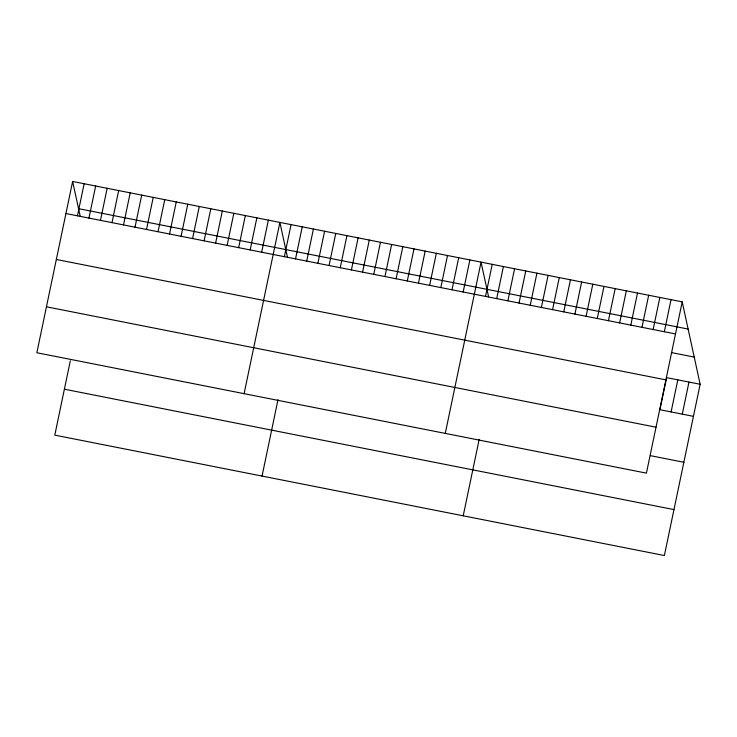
<?xml version="1.0" encoding="UTF-8"?>
<svg xmlns="http://www.w3.org/2000/svg" width="737" height="737" viewBox="0 0 737 737"><rect width="100%" height="100%" fill="white"/><g stroke="black" fill="none" stroke-linecap="round" stroke-linejoin="round"><path stroke-width="1.11" d="M72.631 181.468L36.85 352.737L646.423 473.136L682.204 301.866L72.631 181.468L80.176 216.125M77.44 215.812L84.147 183.734M88.956 218.088L95.663 186.01M70.319 360.798L54.796 435.134L664.369 555.532L700.15 384.263L682.204 301.866M100.472 220.363L107.169 188.285M111.987 222.638L118.685 190.561M123.503 224.914L130.2 192.836M135.018 227.189L141.716 195.112M146.525 229.456L153.232 197.387M158.04 231.731L164.747 199.663M169.556 234.007L176.263 201.929M181.072 236.282L187.769 204.204M192.587 238.558L199.285 206.48M204.103 240.833L210.8 208.755M215.619 243.109L222.316 211.031M227.125 245.384L233.832 213.306M238.641 247.65L245.347 215.582M250.156 249.926L256.854 217.857M261.672 252.201L268.369 220.123M244.104 393.669L279.885 222.399L287.43 257.066M284.362 256.688L291.06 224.61M295.537 258.89L302.234 226.812M306.712 261.101L313.409 229.023M262.05 476.065L278.015 399.638M317.887 263.312L324.593 231.234M329.061 265.513L335.768 233.436M340.236 267.724L346.943 235.647M351.411 269.926L358.118 237.858M362.586 272.137L369.292 240.059M373.77 274.348L380.467 242.27M384.944 276.55L391.642 244.472M396.119 278.761L402.817 246.683M407.294 280.963L413.991 248.894M418.469 283.174L425.166 251.096M429.643 285.385L436.341 253.307M440.818 287.587L447.516 255.509M451.993 289.798L458.7 257.72M463.168 291.999L469.874 259.931M445.268 433.402L481.049 262.132L488.594 296.799M485.517 296.421L492.224 264.343M496.701 298.623L503.399 266.545M507.876 300.834L514.573 268.756M463.214 515.799L479.179 439.372M519.051 303.036L525.748 270.967M530.225 305.247L536.923 273.169M541.4 307.458L548.098 275.38M552.575 309.66L559.272 277.591M563.75 311.871L570.447 279.793M574.924 314.082L581.631 282.004M586.099 316.284L592.806 284.206M597.274 318.495L603.981 286.417M608.449 320.696L615.155 288.628M619.633 322.907L626.33 290.829M630.808 325.118L637.505 293.04M641.982 327.32L648.68 295.242M653.157 329.531L659.855 297.453M664.332 331.733L671.029 299.664M671.094 411.928L677.8 379.85M682.278 414.139L688.975 382.061M78.555 208.654L688.128 329.061M65.925 213.537L675.507 333.944M671.877 352.664L694.226 357.077M700.15 384.263L666.626 377.648L659.919 409.717L693.453 416.341M56.334 259.47L665.907 379.877M46.449 306.804L656.022 427.202M650.329 455.65L683.853 462.274M64.386 389.2L673.968 509.599"/></g></svg>
